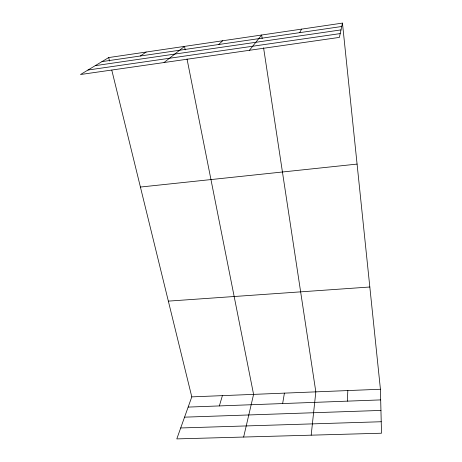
<?xml version="1.0" encoding="UTF-8"?>
<svg xmlns="http://www.w3.org/2000/svg" width="462" height="462" viewBox="0 0 462 462"><rect width="100%" height="100%" fill="white"/><g stroke="black" fill="none" stroke-linecap="round" stroke-linejoin="round"><path stroke-width="0.69" d="M347.378 401.149L347.828 390.569M311.18 435.169L315.829 391.863L263.577 47.788M282.64 403.563L284.419 393.133M342.457 23.1L339.397 37.393L80.498 74.521L108.709 57.565L342.457 23.1L380.428 389.252L381.502 433.217L176.802 438.9L191.794 396.875L111.792 70.16M243.641 437.046L253.586 394.375L187.023 58.969M219.358 405.931L222.401 395.639M299.717 32.652L301.565 29.129M249.411 50.3L261.636 35.014L262.173 38.565M218.705 44.519L222.632 40.766M164.027 62.543L184.529 46.385L185.222 49.879M140.327 56L146.171 52.039M101.958 61.619L341.73 26.496M95.236 65.656L341.002 29.897M87.947 70.039L340.211 33.593M140.413 187.046L357.08 164.091M168.347 301.126L369.825 287.006M191.794 396.875L380.428 389.252M188.15 407.091L380.688 399.901M184.557 417.163L380.948 410.423M180.7 427.968L381.225 421.742M108.709 57.565L109.563 61.065"/></g></svg>
